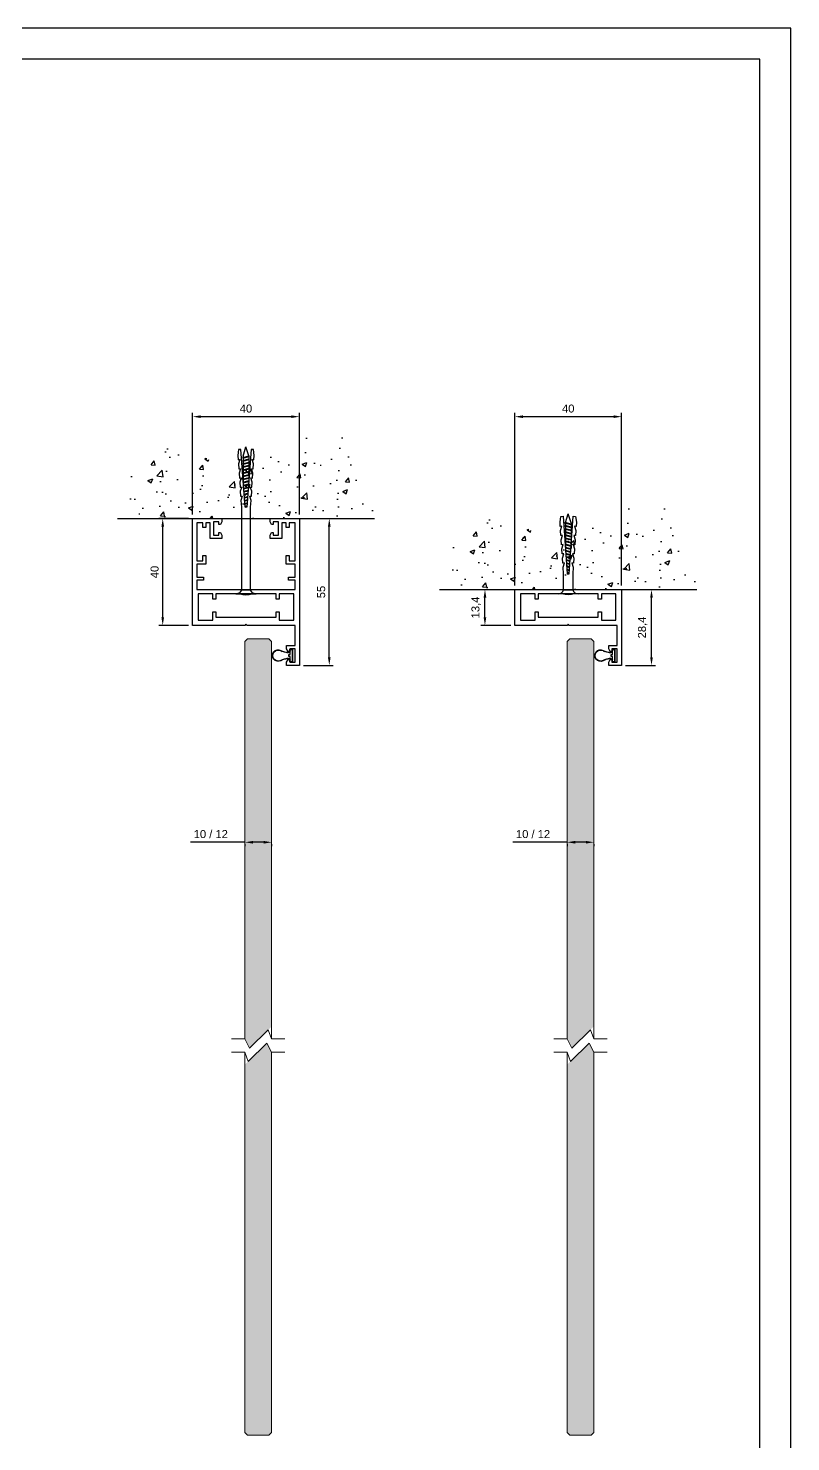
# Model space of a CAD drawing. Header units: millimetres. Extents: x 1679 to 2875, y 789 to 1630.
# Drawn here: x 2590 to 2875, y 1100 to 1630 of the extents above; entities that cross this region are included whole.
import ezdxf

# ---------------------------------------------------------------- set-up
doc = ezdxf.new("R2010")
doc.units = ezdxf.units.MM
for name, color, linetype in [('Blocchi', 7, 'Continuous'), ('COMP', 41, 'Continuous'), ('quote', 3, 'Continuous')]:
    doc.layers.add(name, color=color, linetype=linetype)
doc.layers.add('GLASS & JOINTS', color=250, linetype='Continuous', lineweight=13)
doc.layers.add('GLASS HATCH', color=7, linetype='Continuous', true_color=0xb8ffed, transparency=0.5)
doc.styles.get("Standard").update_dxf_attribs({"font": 'arial.ttf'})
doc.dimstyles.new('ISO-25$0', dxfattribs={"dimtxt": 3, "dimasz": 3, "dimexe": 1.5, "dimexo": 1.5, "dimgap": 1.5, "dimtad": 1, "dimtxsty": 'Standard', "dimcen": 2.5, "dimadec": 0, "dimazin": 0, "dimtfac": 1, "dimtmove": 0, "dimatfit": 3, "dimfxl": 1, "dimarcsym": 0})

# ---------------------------------------------------------------- blocks, each defined once
blk = doc.blocks.new('cassaporta Glass')
at = {"color": 4}
for p, q in [((20, 15), (15.2, 15)), ((15.2, 15), (15.2, 13.8)), ((15.2, 13.8), (15.77, 12.75)), ((15.77, 12.75), (16.4, 12.75)), ((16.4, 12.75), (16.4, 13.8)), ((16.4, 13.8), (18.4, 13.8)), ((18.4, 13.8), (18.4, 8.8)), ((20, -40), (20, 15)), ((15.77, 9.85), (15.2, 8.8)), ((15.2, 8.8), (15.2, 7.6)), ((15.2, 7.6), (18.4, 7.6)), ((16.4, 9.85), (15.77, 9.85)), ((16.4, 8.8), (16.4, 9.85)), ((18.4, 8.8), (16.4, 8.8)), ((18.4, 7.6), (18.4, 0)), ((-0.4, 0), (-20, 0)), ((-20, 0), (-20, -40)), ((-17.9, -11.8), (-17.9, -2)), ((-17.9, -2), (-12.45, -2)), ((-12.45, -2), (-12.45, -5)), ((-12.45, -5), (-11.25, -5)), ((-11.25, -5), (-11.25, -3)), ((-11.25, -3), (11.25, -3)), ((0, -0.4), (-0.4, 0)), ((0.4, 0), (0, -0.4)), ((18.4, 0), (0.4, 0)), ((11.25, -3), (11.25, -5)), ((11.25, -5), (12.45, -5)), ((12.45, -5), (12.45, -2)), ((12.45, -2), (17.9, -2)), ((17.9, -2), (17.9, -11.8)), ((-11.25, -9.8), (-12.45, -9.8)), ((-12.45, -9.8), (-12.45, -11.8)), ((-11.25, -11.8), (-11.25, -9.8)), ((12.45, -9.8), (11.25, -9.8)), ((11.25, -9.8), (11.25, -11.8)), ((12.45, -11.8), (12.45, -9.8)), ((-18.4, -16.9), (-18.4, -13.4)), ((-18.4, -13.4), (18.4, -13.4)), ((-12.45, -11.8), (-17.9, -11.8)), ((11.25, -11.8), (-11.25, -11.8)), ((17.9, -11.8), (12.45, -11.8)), ((18.4, -13.4), (18.4, -16.9)), ((-15.9, -16.9), (-18.4, -16.9)), ((-18.4, -22.95), (-18.4, -18.1)), ((-18.4, -18.1), (-15.9, -18.1)), ((-15.9, -18.1), (-15.9, -16.9)), ((18.4, -16.9), (15.9, -16.9)), ((15.9, -16.9), (15.9, -18.1)), ((15.9, -18.1), (18.4, -18.1)), ((18.4, -18.1), (18.4, -22.95)), ((-15, -22.95), (-18.4, -22.95)), ((-18.4, -38.4), (-18.4, -24.15)), ((-18.4, -24.15), (-16.2, -24.15)), ((-16.2, -24.15), (-16.2, -26.15)), ((-16.2, -26.15), (-15, -26.15)), ((-15, -26.15), (-15, -22.95)), ((18.4, -22.95), (15, -22.95)), ((15, -22.95), (15, -26.15)), ((15, -26.15), (16.2, -26.15)), ((16.2, -26.15), (16.2, -24.15)), ((16.2, -24.15), (18.4, -24.15)), ((18.4, -24.15), (18.4, -38.4)), ((-15, -36.7), (-16.2, -36.7)), ((-16.2, -36.7), (-16.2, -38.4)), ((-15, -38.4), (-15, -36.7)), ((-9, -32.6), (-13.4, -32.6)), ((-13.4, -32.6), (-13.4, -38.4)), ((-12.2, -38.8), (-12.2, -33.8)), ((-12.2, -33.8), (-10.2, -33.8)), ((-10.2, -33.8), (-10.2, -34.85)), ((-10.2, -34.85), (-9.58, -34.85)), ((-9.58, -34.85), (-9, -33.8)), ((-9, -33.8), (-9, -32.6)), ((13.4, -32.6), (9, -32.6)), ((9, -32.6), (9, -33.8)), ((9, -33.8), (9.57, -34.85)), ((9.57, -34.85), (10.2, -34.85)), ((10.2, -34.85), (10.2, -33.8)), ((10.2, -33.8), (12.2, -33.8)), ((12.2, -33.8), (12.2, -38.8)), ((13.4, -38.4), (13.4, -32.6)), ((16.2, -36.7), (15, -36.7)), ((15, -36.7), (15, -38.4)), ((16.2, -38.4), (16.2, -36.7)), ((-20, -40), (-9, -40)), ((-16.2, -38.4), (-18.4, -38.4)), ((-13.4, -38.4), (-15, -38.4)), ((-10.2, -38.8), (-12.2, -38.8)), ((-9.58, -37.75), (-10.2, -37.75)), ((-10.2, -37.75), (-10.2, -38.8)), ((-9, -38.8), (-9.58, -37.75)), ((-9, -40), (-9, -38.8)), ((9.57, -37.75), (9, -38.8)), ((9, -38.8), (9, -40)), ((9, -40), (20, -40)), ((10.2, -37.75), (9.57, -37.75)), ((10.2, -38.8), (10.2, -37.75)), ((12.2, -38.8), (10.2, -38.8)), ((15, -38.4), (13.4, -38.4)), ((18.4, -38.4), (16.2, -38.4))]:
    blk.add_line(p, q, dxfattribs=at)
blk = doc.blocks.new('tassello lungo')
at = {"color": 3}
blk.add_lwpolyline([(-1.72, 1.56), (1.72, 1.56), (1.72, 32.5), (1.89, 34.99), (1.38, 36.6), (2, 36.55), (2.13, 38.42), (1.62, 40.03), (2.24, 39.98), (2.37, 41.85), (1.86, 43.45), (2.48, 43.41), (2.61, 45.28), (2.1, 46.88), (2.72, 46.84), (2.85, 48.71), (2.34, 50.31), (2.96, 50.27), (3.07, 51.83), (2.76, 54.04), (1.88, 54.1), (0.37, 32.5), (-0.37, 32.5), (-1.88, 54.1), (-2.76, 54.04), (-3.07, 51.83), (-2.96, 50.27), (-2.34, 50.31), (-2.85, 48.71), (-2.72, 46.84), (-2.1, 46.88), (-2.61, 45.28), (-2.48, 43.41), (-1.86, 43.45), (-2.37, 41.85), (-2.24, 39.98), (-1.62, 40.03), (-2.13, 38.42), (-2, 36.55), (-1.38, 36.6), (-1.89, 34.99), (-1.72, 32.5)], close=True, dxfattribs=at)
at = {"color": 8}
for points in [[(-1.03, 51.61), (0, 55.04)], [(1.01, 51.69), (0, 55.04)], [(-1.16, 51.16), (1.16, 51.73)], [(-1.16, 50.91), (1.16, 51.47)], [(-1.16, 50), (1.16, 50.57)], [(-1.16, 49.75), (1.16, 50.31)], [(-1.16, 48.84), (1.16, 49.41)], [(-1.16, 48.58), (1.16, 49.15)], [(-1.16, 47.68), (1.16, 48.25)], [(-1.16, 47.42), (1.16, 47.99)], [(-1.03, 51.61), (-1.03, 51.19)], [(-1.03, 50.94), (-1.03, 50.03)], [(-1.03, 49.78), (-1.03, 48.87)], [(-1.03, 48.61), (-1.03, 47.71)], [(1.03, 51.44), (1.03, 50.54)], [(1.03, 50.28), (1.03, 49.38)], [(1.03, 49.12), (1.03, 48.22)], [(1.03, 47.96), (1.03, 47.05)], [(-1.16, 46.52), (1.16, 47.09)], [(-1.16, 46.26), (1.16, 46.83)], [(-1.16, 45.36), (1.16, 45.92)], [(-1.16, 45.1), (1.16, 45.67)], [(-1.16, 44.2), (1.16, 44.76)], [(-1.16, 43.94), (1.16, 44.51)], [(-1.11, 43.05), (1.15, 43.6)], [(-1.09, 42.8), (1.13, 43.34)], [(-1.03, 47.45), (-1.03, 46.55)], [(-1.03, 46.29), (-1.03, 45.39)], [(-1.03, 45.13), (-1.03, 44.23)], [(-1.03, 43.97), (-1.03, 43.07)], [(-1.03, 42.81), (-1.03, 41.93)], [(-1.03, 41.91), (1.07, 42.42)], [(1.03, 46.8), (1.03, 45.89)], [(1.03, 45.64), (1.03, 44.73)], [(1.03, 44.48), (1.03, 43.57)], [(1.03, 43.32), (1.03, 42.41)], [(-1.01, 41.66), (1.05, 42.16)], [(-0.95, 40.77), (0.98, 41.24)], [(-0.93, 40.51), (0.96, 40.98)], [(-0.87, 39.63), (0.9, 40.06)], [(-0.85, 39.37), (0.88, 39.8)], [(-0.79, 38.48), (0.82, 38.88)], [(-0.77, 38.23), (0.8, 38.62)], [(-0.71, 37.34), (0.74, 37.7)], [(-0.69, 37.09), (0.72, 37.43)], [(1.03, 42.15), (1.03, 41.93)], [(-0.63, 36.2), (0.65, 36.52)], [(-0.61, 35.95), (0.63, 36.25)], [(-0.55, 35.06), (0.57, 35.33)], [(-0.53, 34.81), (0.55, 35.07)], [(-0.47, 33.92), (0.49, 34.15)], [(-0.45, 33.67), (0.47, 33.89)], [(-0.39, 32.78), (0.4, 32.97)], [(-0.37, 32.53), (0.39, 32.71)]]:
    blk.add_lwpolyline(points, dxfattribs=at)
for points in [[(-1.16, 51.16, 0.243659), (-1.16, 50.91)], [(-1.16, 50, 0.243659), (-1.16, 49.75)], [(-1.16, 48.84, 0.243659), (-1.16, 48.58)], [(-1.16, 47.68, 0.243659), (-1.16, 47.42)], [(1.16, 51.47, 0.243659), (1.16, 51.73)], [(1.16, 50.31, 0.243659), (1.16, 50.57)], [(1.16, 49.15, 0.243659), (1.16, 49.41)], [(1.16, 47.99, 0.243659), (1.16, 48.25)], [(-1.16, 46.52, 0.243659), (-1.16, 46.26)], [(-1.16, 45.36, 0.243659), (-1.16, 45.1)], [(-1.16, 44.2, 0.243659), (-1.16, 43.94)], [(1.16, 46.83, 0.243659), (1.16, 47.09)], [(1.16, 45.67, 0.243659), (1.16, 45.92)], [(1.16, 44.51, 0.243659), (1.16, 44.76)]]:
    blk.add_lwpolyline(points, format="xyb", dxfattribs=at)
at = {"color": 3}
blk.add_lwpolyline([(-3.75, 0), (3.75, 0, -0.340122), (1.72, 1.56), (-1.72, 1.56, -0.340122)], format="xyb", close=True, dxfattribs=at)
blk.add_lwpolyline([(-2.34, 0, 0.133333), (2.34, 0)], format="xyb", dxfattribs=at)
blk = doc.blocks.new('tassello')
at = {"color": 3}
blk.add_lwpolyline([(3, 0), (-3, 0, -0.340122), (-1.38, -1.25), (1.38, -1.25, -0.340122)], format="xyb", close=True, dxfattribs=at)
blk.add_lwpolyline([(1.87, 0, 0.133333), (-1.88, 0)], format="xyb", dxfattribs=at)
blk.add_lwpolyline([(1.38, -1.25), (-1.38, -1.25), (-1.38, -6), (-1.51, -8), (-1.1, -9.28), (-1.6, -9.24), (-1.71, -10.74), (-1.29, -12.02), (-1.79, -11.99), (-1.9, -13.48), (-1.49, -14.76), (-1.99, -14.73), (-2.09, -16.23), (-1.68, -17.51), (-2.18, -17.47), (-2.28, -18.97), (-1.87, -20.25), (-2.37, -20.22), (-2.46, -21.46), (-2.2, -23.23), (-1.51, -23.28), (-0.3, -6), (0.3, -6), (1.51, -23.28), (2.2, -23.23), (2.46, -21.46), (2.37, -20.22), (1.87, -20.25), (2.28, -18.97), (2.18, -17.47), (1.68, -17.51), (2.09, -16.23), (1.99, -14.73), (1.49, -14.76), (1.9, -13.48), (1.79, -11.99), (1.29, -12.02), (1.71, -10.74), (1.6, -9.24), (1.1, -9.28), (1.51, -8), (1.38, -6)], close=True, dxfattribs=at)
at = {"color": 8}
for points in [[(0.44, -8.05), (-0.46, -8.27)], [(0.43, -7.85), (-0.44, -8.06)], [(0.38, -7.14), (-0.39, -7.32)], [(0.36, -6.93), (-0.38, -7.11)], [(0.31, -6.22), (-0.32, -6.38)], [(0.3, -6.02), (-0.31, -6.17)], [(0.76, -12.61), (-0.79, -12.99)], [(0.75, -12.41), (-0.77, -12.78)], [(0.7, -11.7), (-0.72, -12.05)], [(0.68, -11.5), (-0.71, -11.84)], [(0.63, -10.79), (-0.65, -11.1)], [(0.62, -10.59), (-0.64, -10.89)], [(0.57, -9.87), (-0.59, -10.16)], [(0.55, -9.67), (-0.57, -9.95)], [(0.5, -8.96), (-0.52, -9.21)], [(0.49, -8.76), (-0.51, -9)], [(0.92, -15.36), (-0.93, -15.81)], [(0.92, -16.29), (-0.93, -16.74)], [(0.89, -14.44), (-0.92, -14.88)], [(0.92, -15.15), (-0.93, -15.61)], [(0.92, -16.08), (-0.93, -16.53)], [(0.87, -14.24), (-0.9, -14.67)], [(0.82, -13.53), (-0.85, -13.94)], [(0.81, -13.32), (-0.84, -13.73)], [(-0.82, -13.72), (-0.82, -13.55)], [(-0.82, -14.65), (-0.82, -13.93)], [(-0.82, -15.58), (-0.82, -14.86)], [(-0.82, -16.51), (-0.82, -15.79)], [(-0.82, -17.44), (-0.82, -16.72)], [(0.83, -14.25), (0.83, -13.55)], [(0.83, -15.18), (0.83, -14.45)], [(0.83, -16.11), (0.83, -15.38)], [(0.83, -17.03), (0.83, -16.31)], [(0.92, -17.22), (-0.93, -17.67)], [(0.92, -18.14), (-0.93, -18.6)], [(0.92, -19.07), (-0.93, -19.53)], [(0.92, -20), (-0.93, -20.45)], [(0.92, -20.93), (-0.93, -21.38)], [(0.92, -17.01), (-0.93, -17.46)], [(0.92, -17.94), (-0.93, -18.39)], [(0.92, -18.87), (-0.93, -19.32)], [(0.92, -19.8), (-0.93, -20.25)], [(0.92, -20.72), (-0.93, -21.18)], [(-0.82, -18.37), (-0.82, -17.64)], [(-0.82, -19.3), (-0.82, -18.57)], [(-0.82, -20.22), (-0.82, -19.5)], [(-0.82, -21.15), (-0.82, -20.43)], [(0.83, -17.96), (0.83, -17.24)], [(0.83, -18.89), (0.83, -18.17)], [(0.83, -19.82), (0.83, -19.1)], [(0.83, -20.75), (0.83, -20.03)], [(0.83, -21.29), (0.83, -20.95)], [(-0.8, -21.35), (0, -24.04)], [(0.83, -21.29), (0, -24.04)]]:
    blk.add_lwpolyline(points, dxfattribs=at)
for points in [[(-0.93, -15.61, 0.243659), (-0.93, -15.81)], [(-0.93, -16.53, 0.243659), (-0.93, -16.74)], [(0.92, -15.36, 0.243659), (0.92, -15.15)], [(0.92, -16.29, 0.243659), (0.92, -16.08)], [(-0.93, -17.46, 0.243659), (-0.93, -17.67)], [(-0.93, -18.39, 0.243659), (-0.93, -18.6)], [(-0.93, -19.32, 0.243659), (-0.93, -19.53)], [(-0.93, -20.25, 0.243659), (-0.93, -20.45)], [(-0.93, -21.18, 0.243659), (-0.93, -21.38)], [(0.92, -17.22, 0.243659), (0.92, -17.01)], [(0.92, -18.14, 0.243659), (0.92, -17.94)], [(0.92, -19.07, 0.243659), (0.92, -18.87)], [(0.92, -20, 0.243659), (0.92, -19.8)], [(0.92, -20.93, 0.243659), (0.92, -20.72)]]:
    blk.add_lwpolyline(points, format="xyb", dxfattribs=at)
blk = doc.blocks.new('Cartiglio A3')
at = {"color": 6}
for points in [[(0, 726.876), (0, 0), (1034.376, 0), (1034.376, 726.876)], [(10, 716.876), (10, 10), (1024.376, 10), (1024.376, 716.876)]]:
    blk.add_lwpolyline(points, close=True, dxfattribs=at)
blk = doc.blocks.new('*D180')
at = {"layer": 'Defpoints', "color": 0, "transparency": 16777216}
for p in [(2670.85, 1325.67), (2680.85, 1325.67), (2680.85, 1324.88)]:
    blk.add_point(p, dxfattribs=at)
at = {"layer": 'quote', "color": 0, "lineweight": -2, "transparency": 16777216}
for p, q in [((2670.85, 1324.88), (2650.48, 1324.88)), ((2677.85, 1324.88), (2673.85, 1324.88)), ((2670.85, 1324.17), (2670.85, 1323.38)), ((2680.85, 1324.17), (2680.85, 1323.38))]:
    blk.add_line(p, q, dxfattribs=at)
at = {"layer": 'quote', "color": 0, "transparency": 16777216}
for points in [[(2673.85, 1325.38), (2673.85, 1324.38), (2670.85, 1324.88)], [(2677.85, 1325.38), (2677.85, 1324.38), (2680.85, 1324.88)]]:
    blk.add_solid(points, dxfattribs=at)
at = {"layer": 'quote', "color": 0, "transparency": 16777216, "insert": (2658.05, 1327.93), "char_height": 3, "attachment_point": 5}
blk.add_mtext('10 / 12', dxfattribs=at)
blk = doc.blocks.new('*D181')
at = {"layer": 'Defpoints', "color": 0, "transparency": 16777216}
for p in [(2791.65, 1325.67), (2801.65, 1325.67), (2801.65, 1324.88)]:
    blk.add_point(p, dxfattribs=at)
at = {"layer": 'quote', "color": 0, "lineweight": -2, "transparency": 16777216}
for p, q in [((2791.65, 1324.88), (2771.28, 1324.88)), ((2798.65, 1324.88), (2794.65, 1324.88)), ((2791.65, 1324.17), (2791.65, 1323.38)), ((2801.65, 1324.17), (2801.65, 1323.38))]:
    blk.add_line(p, q, dxfattribs=at)
at = {"layer": 'quote', "color": 0, "transparency": 16777216}
for points in [[(2794.65, 1325.38), (2794.65, 1324.38), (2791.65, 1324.88)], [(2798.65, 1325.38), (2798.65, 1324.38), (2801.65, 1324.88)]]:
    blk.add_solid(points, dxfattribs=at)
at = {"layer": 'quote', "color": 0, "transparency": 16777216, "insert": (2778.85, 1327.93), "char_height": 3, "attachment_point": 5}
blk.add_mtext('10 / 12', dxfattribs=at)
blk = doc.blocks.new('*D189')
at = {"layer": 'Defpoints', "color": 0, "transparency": 16777216}
for p in [(2640.03, 1446.17), (2651.25, 1446.17), (2651.25, 1406.17)]:
    blk.add_point(p, dxfattribs=at)
at = {"layer": 'quote', "color": 0, "lineweight": -2, "transparency": 16777216}
for p, q in [((2649.75, 1446.17), (2638.53, 1446.17)), ((2640.03, 1409.17), (2640.03, 1443.17)), ((2649.75, 1406.17), (2638.53, 1406.17))]:
    blk.add_line(p, q, dxfattribs=at)
at = {"layer": 'quote', "color": 0, "transparency": 16777216}
for points in [[(2639.53, 1443.17), (2640.53, 1443.17), (2640.03, 1446.17)], [(2639.53, 1409.17), (2640.53, 1409.17), (2640.03, 1406.17)]]:
    blk.add_solid(points, dxfattribs=at)
at = {"layer": 'quote', "color": 0, "transparency": 16777216, "insert": (2637, 1426.17), "char_height": 3, "attachment_point": 5, "rotation": 90}
blk.add_mtext('40', dxfattribs=at)
blk = doc.blocks.new('*D190')
at = {"layer": 'Defpoints', "color": 0, "transparency": 16777216}
for p in [(2691.25, 1446.17), (2702.46, 1446.17), (2691.25, 1391.17)]:
    blk.add_point(p, dxfattribs=at)
at = {"layer": 'quote', "color": 0, "lineweight": -2, "transparency": 16777216}
for p, q in [((2692.75, 1446.17), (2703.96, 1446.17)), ((2702.46, 1394.17), (2702.46, 1443.17)), ((2692.75, 1391.17), (2703.96, 1391.17))]:
    blk.add_line(p, q, dxfattribs=at)
at = {"layer": 'quote', "color": 0, "transparency": 16777216}
for points in [[(2701.96, 1443.17), (2702.96, 1443.17), (2702.46, 1446.17)], [(2701.96, 1394.17), (2702.96, 1394.17), (2702.46, 1391.17)]]:
    blk.add_solid(points, dxfattribs=at)
at = {"layer": 'quote', "color": 0, "transparency": 16777216, "insert": (2699.44, 1418.67), "char_height": 3, "attachment_point": 5, "rotation": 90}
blk.add_mtext('55', dxfattribs=at)
blk = doc.blocks.new('*D191')
at = {"layer": 'Defpoints', "color": 0, "transparency": 16777216}
for p in [(2651.25, 1484.37), (2651.25, 1446.17), (2691.25, 1446.17)]:
    blk.add_point(p, dxfattribs=at)
at = {"layer": 'quote', "color": 0, "lineweight": -2, "transparency": 16777216}
for p, q in [((2651.25, 1447.67), (2651.25, 1485.87)), ((2688.25, 1484.37), (2654.25, 1484.37)), ((2691.25, 1447.67), (2691.25, 1485.87))]:
    blk.add_line(p, q, dxfattribs=at)
at = {"layer": 'quote', "color": 0, "transparency": 16777216}
for points in [[(2654.25, 1484.87), (2654.25, 1483.87), (2651.25, 1484.37)], [(2688.25, 1484.87), (2688.25, 1483.87), (2691.25, 1484.37)]]:
    blk.add_solid(points, dxfattribs=at)
at = {"layer": 'quote', "color": 0, "transparency": 16777216, "insert": (2671.25, 1487.4), "char_height": 3, "attachment_point": 5}
blk.add_mtext('40', dxfattribs=at)
blk = doc.blocks.new('*D192')
at = {"layer": 'Defpoints', "color": 0, "transparency": 16777216}
for p in [(2760.83, 1419.57), (2760.83, 1419.57), (2772.05, 1406.17)]:
    blk.add_point(p, dxfattribs=at)
at = {"layer": 'quote', "color": 0, "lineweight": -2, "transparency": 16777216}
for p, q in [((2760.83, 1409.17), (2760.83, 1416.57)), ((2770.55, 1406.17), (2759.33, 1406.17))]:
    blk.add_line(p, q, dxfattribs=at)
at = {"layer": 'quote', "color": 0, "transparency": 16777216}
for points in [[(2760.33, 1416.57), (2761.33, 1416.57), (2760.83, 1419.57)], [(2760.33, 1409.17), (2761.33, 1409.17), (2760.83, 1406.17)]]:
    blk.add_solid(points, dxfattribs=at)
at = {"layer": 'quote', "color": 0, "transparency": 16777216, "insert": (2757.53, 1412.87), "char_height": 3, "attachment_point": 5, "rotation": 90}
blk.add_mtext('13,4', dxfattribs=at)
blk = doc.blocks.new('*D193')
at = {"layer": 'Defpoints', "color": 0, "transparency": 16777216}
for p in [(2823.26, 1419.57), (2823.26, 1419.57), (2812.05, 1391.17)]:
    blk.add_point(p, dxfattribs=at)
at = {"layer": 'quote', "color": 0, "lineweight": -2, "transparency": 16777216}
for p, q in [((2823.26, 1394.17), (2823.26, 1416.57)), ((2813.55, 1391.17), (2824.76, 1391.17))]:
    blk.add_line(p, q, dxfattribs=at)
at = {"layer": 'quote', "color": 0, "transparency": 16777216}
for points in [[(2822.76, 1416.57), (2823.76, 1416.57), (2823.26, 1419.57)], [(2822.76, 1394.17), (2823.76, 1394.17), (2823.26, 1391.17)]]:
    blk.add_solid(points, dxfattribs=at)
at = {"layer": 'quote', "color": 0, "transparency": 16777216, "insert": (2819.96, 1405.37), "char_height": 3, "attachment_point": 5, "rotation": 90}
blk.add_mtext('28,4', dxfattribs=at)
blk = doc.blocks.new('*D194')
at = {"layer": 'Defpoints', "color": 0, "transparency": 16777216}
for p in [(2772.05, 1484.37), (2772.05, 1419.57), (2812.05, 1419.57)]:
    blk.add_point(p, dxfattribs=at)
at = {"layer": 'quote', "color": 0, "lineweight": -2, "transparency": 16777216}
for p, q in [((2772.05, 1421.07), (2772.05, 1485.87)), ((2809.05, 1484.37), (2775.05, 1484.37)), ((2812.05, 1421.07), (2812.05, 1485.87))]:
    blk.add_line(p, q, dxfattribs=at)
at = {"layer": 'quote', "color": 0, "transparency": 16777216}
for points in [[(2775.05, 1484.87), (2775.05, 1483.87), (2772.05, 1484.37)], [(2809.05, 1484.87), (2809.05, 1483.87), (2812.05, 1484.37)]]:
    blk.add_solid(points, dxfattribs=at)
at = {"layer": 'quote', "color": 0, "transparency": 16777216, "insert": (2792.05, 1487.4), "char_height": 3, "attachment_point": 5}
blk.add_mtext('40', dxfattribs=at)
blk = doc.blocks.new('48750')
at = {"layer": 'COMP'}
for p, q in [((-3.8, 1.56), (-4.38, 1.84)), ((-1.46, 1.14), (-2.05, 1.14)), ((-4.38, -1.84), (-3.8, -1.56)), ((-2.05, -1.14), (-1.46, -1.14))]:
    blk.add_line(p, q, dxfattribs=at)
blk.add_lwpolyline([(-0.95, 1.75, -0.414214), (-1.45, 1.25), (-2.05, 1.25, -0.117054), (-3.75, 1.65), (-4.33, 1.94, 1.622467), (-4.33, -1.94), (-3.75, -1.65, -0.117054), (-2.05, -1.25), (-1.45, -1.25, -0.414214), (-0.95, -1.75), (-0.95, -2.41), (0, -2.41), (0, 2.41), (-0.95, 2.41)], format="xyb", close=True, dxfattribs=at)
blk.add_lwpolyline([(-0.1, 2.32), (-0.85, 2.32), (-0.85, 0.4), (-1.35, 0.4), (-1.35, -0.4), (-0.85, -0.4), (-0.85, -2.31), (-0.1, -2.31)], close=True, dxfattribs=at)
for centre, radius, start, end in [((-5.3, 0), 2.07, 63.2948, 296.7052), ((-2.05, 5.03), 3.89, 243.2948, 270), ((-1.46, 1.75), 0.61, 270, 0), ((-2.05, -5.03), 3.89, 90, 116.7052), ((-1.46, -1.75), 0.61, 0, 90)]:
    blk.add_arc(centre, radius, start, end, dxfattribs=at)

msp = doc.modelspace()

# ---------------------------------------------------------------- hatches: boundary and pattern name
h = msp.add_hatch()
h.set_pattern_fill('AR-CONC', color=256, scale=0.1)
h.set_pattern_definition([(50, (186.536, -123.968), (18.21847, -1.59391), [1.905, -20.955]), (355, (186.536, -123.968), (-3.52434, 19.10568), [1.524, -16.76406]), (100.45144, (188.055, -124.1), (14.69412, 17.51178), [1.619, -17.80902]), (46.1842, (186.536, -118.888), (27.1079, -4.20423), [2.8575, -31.4325]), (96.6356, (188.795, -119.238), (23.74041, 24.74261), [2.4285, -26.71356]), (351.1842, (186.536, -118.888), (23.74041, 24.7426), [2.286, -25.14597]), (21, (189.076, -120.158), (15.16144, -10.22652), [1.905, -20.955]), (326, (189.076, -120.158), (6.1802, 18.4188), [1.524, -16.764]), (71.45144, (190.34, -121.01), (21.34164, 8.19228), [1.619, -17.80899]), (37.5, (186.5365, -123.968), (0.30886, 8.455504), [0, -16.5608, 0, -17.018, 0, -16.8275]), (7.5, (186.5365, -123.968), (6.681966, 10.018057), [0, -9.7028, 0, -16.1798, 0, -6.4135]), (327.5, (180.872, -123.968), (13.55906, -0.572874), [0, -6.35, 0, -19.812, 0, -26.289]), (317.5, (178.332, -123.968), (14.81292, 2.54265), [0, -8.255, 0, -13.1572, 0, -18.669])])
edge = h.paths.add_edge_path()
edge.add_spline(control_points=[(2671.246, 1466.261), (2683.69, 1468.589), (2708.711, 1492.535), (2715.847, 1461.769), (2719.464, 1446.174)], knot_values=[66.530225, 66.530225, 66.530225, 66.530225, 101.7331283, 137.9242459, 137.9242459, 137.9242459, 137.9242459], degree=3, periodic=0)
edge.add_line((2719.464, 1446.174), (2671.246, 1446.174))
edge.add_line((2671.246, 1446.174), (2671.246, 1466.261))
edge = h.paths.add_edge_path()
edge.add_line((2671.246, 1446.174), (2623.027, 1446.174))
edge.add_spline(control_points=[(2623.027, 1446.174), (2627.361, 1460.686), (2635.14, 1486.733), (2657.673, 1465.148), (2669.229, 1465.883), (2671.246, 1466.261)], knot_values=[0, 0, 0, 0, 33.8878528, 60.8233097, 66.530225, 66.530225, 66.530225, 66.530225], degree=3, periodic=0)
edge.add_line((2671.246, 1466.261), (2671.246, 1446.174))
h = msp.add_hatch()
h.set_pattern_fill('AR-CONC', color=256, scale=0.1)
h.set_pattern_definition([(50, (307.336, -150.568), (18.21847, -1.59391), [1.905, -20.955]), (355, (307.336, -150.568), (-3.52434, 19.10568), [1.524, -16.76406]), (100.45144, (308.855, -150.7), (14.69412, 17.51178), [1.619, -17.80902]), (46.1842, (307.336, -145.488), (27.1079, -4.20423), [2.8575, -31.4325]), (96.6356, (309.595, -145.838), (23.74041, 24.74261), [2.4285, -26.71356]), (351.1842, (307.336, -145.488), (23.74041, 24.7426), [2.286, -25.14597]), (21, (309.876, -146.758), (15.16144, -10.22652), [1.905, -20.955]), (326, (309.876, -146.758), (6.1802, 18.4188), [1.524, -16.764]), (71.45144, (311.14, -147.61), (21.34164, 8.19228), [1.619, -17.80899]), (37.5, (307.3365, -150.568), (0.30886, 8.455504), [0, -16.5608, 0, -17.018, 0, -16.8275]), (7.5, (307.3365, -150.568), (6.681966, 10.018057), [0, -9.7028, 0, -16.1798, 0, -6.4135]), (327.5, (301.672, -150.568), (13.55906, -0.572874), [0, -6.35, 0, -19.812, 0, -26.289]), (317.5, (299.132, -150.568), (14.81292, 2.54265), [0, -8.255, 0, -13.1572, 0, -18.669])])
edge = h.paths.add_edge_path()
edge.add_spline(control_points=[(2792.046, 1439.661), (2804.49, 1441.989), (2829.511, 1465.935), (2836.647, 1435.169), (2840.264, 1419.574)], knot_values=[66.530225, 66.530225, 66.530225, 66.530225, 101.7331283, 137.9242459, 137.9242459, 137.9242459, 137.9242459], degree=3, periodic=0)
edge.add_line((2840.264, 1419.574), (2792.046, 1419.574))
edge.add_line((2792.046, 1419.574), (2792.046, 1439.661))
edge = h.paths.add_edge_path()
edge.add_line((2792.046, 1419.574), (2743.827, 1419.574))
edge.add_spline(control_points=[(2743.827, 1419.574), (2748.161, 1434.086), (2755.94, 1460.133), (2778.473, 1438.548), (2790.029, 1439.283), (2792.046, 1439.661)], knot_values=[0, 0, 0, 0, 33.8878528, 60.8233097, 66.530225, 66.530225, 66.530225, 66.530225], degree=3, periodic=0)
edge.add_line((2792.046, 1439.661), (2792.046, 1419.574))
at = {"layer": 'GLASS HATCH'}
h = msp.add_hatch(color=256, dxfattribs=at)
h.dxf.hatch_style = 1
h.paths.add_polyline_path([(2670.846, 1251.132), (2672.578, 1247.733), (2680.846, 1255.846), (2680.846, 1400.174), (2679.846, 1401.174), (2671.846, 1401.174), (2670.846, 1400.174)])
h = msp.add_hatch(color=256, dxfattribs=at)
h.dxf.hatch_style = 1
h.paths.add_polyline_path([(2791.646, 1251.132), (2793.378, 1247.733), (2801.646, 1255.846), (2801.646, 1400.174), (2800.646, 1401.174), (2792.646, 1401.174), (2791.646, 1400.174)])
h = msp.add_hatch(color=256, dxfattribs=at)
h.dxf.hatch_style = 1
h.paths.add_polyline_path([(2670.81, 1103.722), (2671.81, 1102.722), (2679.81, 1102.722), (2680.81, 1103.722), (2680.81, 1246.203), (2679.078, 1249.602), (2670.81, 1241.489)])
h = msp.add_hatch(color=256, dxfattribs=at)
h.dxf.hatch_style = 1
h.paths.add_polyline_path([(2791.61, 1103.722), (2792.61, 1102.722), (2800.61, 1102.722), (2801.61, 1103.722), (2801.61, 1246.203), (2799.878, 1249.602), (2791.61, 1241.489)])

# ---------------------------------------------------------------- linework, layer by layer
for p, q in [((2623.027, 1446.174), (2719.464, 1446.174)), ((2743.827, 1419.574), (2840.264, 1419.574))]:
    msp.add_line(p, q)
at = {"color": 4}
for p, q in [((2772.046, 1419.574), (2812.046, 1419.574)), ((2772.046, 1406.174), (2772.046, 1419.574)), ((2774.146, 1417.974), (2774.146, 1408.174)), ((2779.596, 1417.974), (2774.146, 1417.974)), ((2779.596, 1415.974), (2779.596, 1417.974)), ((2780.796, 1415.974), (2779.596, 1415.974)), ((2803.296, 1417.974), (2780.796, 1417.974)), ((2780.796, 1417.974), (2780.796, 1415.974)), ((2803.296, 1415.974), (2803.296, 1417.974)), ((2804.496, 1415.974), (2803.296, 1415.974)), ((2809.946, 1417.974), (2804.496, 1417.974)), ((2804.496, 1417.974), (2804.496, 1415.974)), ((2809.946, 1408.174), (2809.946, 1417.974)), ((2812.046, 1419.574), (2812.046, 1391.174)), ((2779.596, 1408.174), (2779.596, 1411.174)), ((2779.596, 1411.174), (2780.796, 1411.174)), ((2780.796, 1411.174), (2780.796, 1409.174)), ((2780.796, 1409.174), (2803.296, 1409.174)), ((2803.296, 1409.174), (2803.296, 1411.174)), ((2803.296, 1411.174), (2804.496, 1411.174)), ((2804.496, 1411.174), (2804.496, 1408.174)), ((2791.646, 1406.174), (2772.046, 1406.174)), ((2774.146, 1408.174), (2779.596, 1408.174)), ((2792.046, 1406.574), (2791.646, 1406.174)), ((2792.446, 1406.174), (2792.046, 1406.574)), ((2810.446, 1406.174), (2792.446, 1406.174)), ((2804.496, 1408.174), (2809.946, 1408.174)), ((2810.446, 1398.574), (2810.446, 1406.174)), ((2807.246, 1397.374), (2807.246, 1398.574)), ((2807.246, 1398.574), (2810.446, 1398.574)), ((2807.821, 1396.324), (2807.246, 1397.374)), ((2807.246, 1392.374), (2807.821, 1393.424)), ((2808.446, 1396.324), (2807.821, 1396.324)), ((2807.821, 1393.424), (2808.446, 1393.424)), ((2810.446, 1397.374), (2808.446, 1397.374)), ((2808.446, 1397.374), (2808.446, 1396.324)), ((2808.446, 1393.424), (2808.446, 1392.374)), ((2810.446, 1392.374), (2810.446, 1397.374)), ((2807.246, 1391.174), (2807.246, 1392.374)), ((2812.046, 1391.174), (2807.246, 1391.174)), ((2808.446, 1392.374), (2810.446, 1392.374))]:
    msp.add_line(p, q, dxfattribs=at)
at = {"layer": 'GLASS & JOINTS'}
for points in [[(2680.846, 1251.168), (2680.846, 1400.174), (2679.846, 1401.174), (2671.846, 1401.174), (2670.846, 1400.174), (2670.846, 1251.168)], [(2801.646, 1251.168), (2801.646, 1400.174), (2800.646, 1401.174), (2792.646, 1401.174), (2791.646, 1400.174), (2791.646, 1251.168)], [(2685.828, 1251.168), (2680.828, 1251.168), (2679.578, 1254.602), (2672.578, 1247.733), (2670.828, 1251.168), (2665.828, 1251.168)], [(2806.628, 1251.168), (2801.628, 1251.168), (2800.378, 1254.602), (2793.378, 1247.733), (2791.628, 1251.168), (2786.628, 1251.168)], [(2665.828, 1246.168), (2670.828, 1246.168), (2672.078, 1242.733), (2679.078, 1249.602), (2680.828, 1246.168), (2685.828, 1246.168)], [(2670.81, 1246.168), (2670.81, 1103.722), (2671.81, 1102.722), (2679.81, 1102.722), (2680.81, 1103.722), (2680.81, 1246.168)], [(2786.628, 1246.168), (2791.628, 1246.168), (2792.878, 1242.733), (2799.878, 1249.602), (2801.628, 1246.168), (2806.628, 1246.168)], [(2791.61, 1246.168), (2791.61, 1103.722), (2792.61, 1102.722), (2800.61, 1102.722), (2801.61, 1103.722), (2801.61, 1246.168)]]:
    msp.add_lwpolyline(points, dxfattribs=at)

# ---------------------------------------------------------------- block references
at = {"xscale": 1.15700614685312, "yscale": 1.15700614685312, "zscale": 1.15700614685312}
msp.add_blockref('Cartiglio A3', (1678.68, 788.932), dxfattribs=at)
at = {"layer": 'Blocchi'}
msp.add_blockref('tassello lungo', (2671.246, 1417.974), dxfattribs=at)
at = {"layer": 'Blocchi', "xscale": -1, "rotation": 180}
for name, p in [('cassaporta Glass', (2671.246, 1406.174)), ('48750', (2688.648, 1394.85)), ('48750', (2809.467, 1394.834))]:
    msp.add_blockref(name, p, dxfattribs=at)
at = {"layer": 'Blocchi', "xscale": -1.25, "yscale": 1.25, "zscale": 1.25, "rotation": 180}
msp.add_blockref('tassello', (2792.046, 1417.974), dxfattribs=at)

# ---------------------------------------------------------------- dimensions: what is measured, and where the dimension line sits
at = {"layer": 'quote'}
dim = msp.add_linear_dim(base=(2651.246, 1484.37), p1=(2691.246, 1446.174), p2=(2651.246, 1446.174), dimstyle='ISO-25$0', dxfattribs=at)
dim.commit()
dim.dimension.update_dxf_attribs({"geometry": '*D191', "text_midpoint": (2671.246, 1484.37), "dimtype": 160})
dim = msp.add_linear_dim(base=(2772.046, 1484.37), p1=(2812.046, 1419.574), p2=(2772.046, 1419.574), dimstyle='ISO-25$0', dxfattribs=at)
dim.commit()
dim.dimension.update_dxf_attribs({"geometry": '*D194', "text_midpoint": (2792.046, 1487.402)})
for base, p1, p2, picture, middle in [((2640.028, 1446.174), (2651.246, 1406.174), (2651.246, 1446.174), '*D189', (2636.996, 1426.174)), ((2702.464, 1446.174), (2691.246, 1391.174), (2691.246, 1446.174), '*D190', (2699.438, 1418.674)), ((2760.828, 1419.574), (2772.046, 1406.174), (2760.828, 1419.574), '*D192', (2757.525, 1412.874)), ((2823.264, 1419.574), (2812.046, 1391.174), (2823.264, 1419.574), '*D193', (2819.961, 1405.374))]:
    dim = msp.add_linear_dim(base=base, p1=p1, p2=p2, angle=90, dimstyle='ISO-25$0', dxfattribs=at)
    dim.commit()
    dim.dimension.update_dxf_attribs({"geometry": picture, "text_midpoint": middle})
for base, p1, p2, picture, middle in [((2680.846, 1324.884), (2670.846, 1325.671), (2680.846, 1325.671), '*D180', (2658.045, 1324.884)), ((2801.646, 1324.884), (2791.646, 1325.671), (2801.646, 1325.671), '*D181', (2778.845, 1324.884))]:
    dim = msp.add_linear_dim(base=base, p1=p1, p2=p2, text='<> / 12', dimstyle='ISO-25$0', dxfattribs=at)
    dim.commit()
    dim.dimension.update_dxf_attribs({"geometry": picture, "text_midpoint": middle, "dimtype": 160})

doc.saveas('drawing.dxf')
